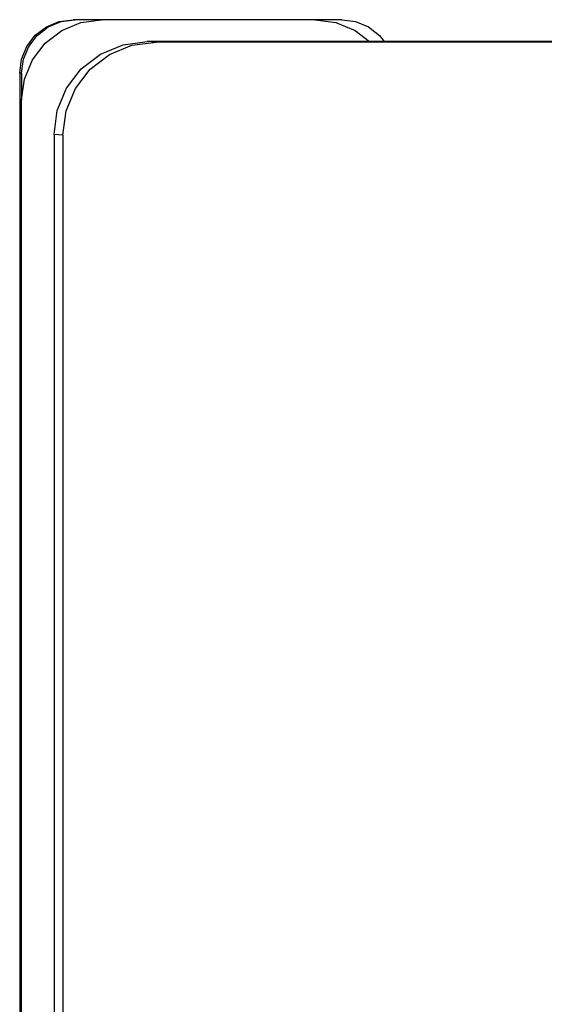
# Model space of a CAD drawing. Header units: metres. Extents: x -4.2 to 4.2, y -5.7 to 5.7.
# Drawn here: x 2.0549 to 2.1309, y -0.2279 to -0.0853 of the extents above; entities that cross this region are included whole.
import ezdxf

# ---------------------------------------------------------------- set-up
doc = ezdxf.new("R2010")
doc.units = ezdxf.units.M

msp = doc.modelspace()

# ---------------------------------------------------------------- linework, layer by layer
for p, q in [((2.06064, -0.08561), (2.06264, -0.08534)), ((2.06092, -0.08562), (2.06291, -0.08536)), ((2.06291, -0.08536), (2.06264, -0.08534)), ((2.06649, -0.08534), (2.06291, -0.08536)), ((2.06378, -0.08575), (2.06677, -0.08536)), ((2.06677, -0.08536), (2.06649, -0.08534)), ((2.09734, -0.08534), (2.06677, -0.08536)), ((2.09762, -0.08536), (2.09734, -0.08534)), ((2.10119, -0.08534), (2.09762, -0.08536)), ((2.09762, -0.08536), (2.10062, -0.08575)), ((2.10148, -0.08536), (2.10119, -0.08534)), ((2.10148, -0.08536), (2.10347, -0.08562)), ((2.05718, -0.0876), (2.05878, -0.08638)), ((2.05746, -0.08761), (2.05906, -0.08639)), ((2.05859, -0.08874), (2.06099, -0.08691)), ((2.05878, -0.08638), (2.06064, -0.08561)), ((2.05906, -0.08639), (2.06092, -0.08562)), ((2.06099, -0.08691), (2.06378, -0.08575)), ((2.10062, -0.08575), (2.10341, -0.08691)), ((2.10341, -0.08691), (2.1055, -0.08851)), ((2.10347, -0.08562), (2.10533, -0.08639)), ((2.10533, -0.08639), (2.10693, -0.08761)), ((2.05596, -0.0892), (2.05718, -0.0876)), ((2.05624, -0.08921), (2.05746, -0.08761)), ((2.10693, -0.08761), (2.10762, -0.08851)), ((2.05519, -0.09106), (2.05596, -0.0892)), ((2.05547, -0.09107), (2.05624, -0.08921)), ((2.05675, -0.09114), (2.05859, -0.08874)), ((2.06662, -0.09032), (2.06986, -0.08897)), ((2.0679, -0.09037), (2.07115, -0.08903)), ((2.06986, -0.08897), (2.07334, -0.08851)), ((2.07115, -0.08903), (2.07463, -0.08857)), ((2.07463, -0.08857), (2.07334, -0.08851)), ((2.1055, -0.08851), (2.07334, -0.08851)), ((3.15612, -0.08857), (2.07463, -0.08857)), ((2.10762, -0.08851), (2.1055, -0.08851)), ((2.15885, -0.08851), (2.10762, -0.08851)), ((2.05493, -0.09306), (2.05519, -0.09106)), ((2.0552, -0.09307), (2.05547, -0.09107)), ((2.0556, -0.09393), (2.05675, -0.09114)), ((2.06383, -0.09245), (2.06662, -0.09032)), ((2.06512, -0.09251), (2.0679, -0.09037)), ((2.06169, -0.09524), (2.06383, -0.09245)), ((2.06298, -0.0953), (2.06512, -0.09251)), ((2.0552, -0.09307), (2.05493, -0.09306)), ((2.05493, -0.09306), (2.05493, -0.09691)), ((2.0552, -0.09307), (2.0552, -0.09692)), ((2.0552, -0.09692), (2.0556, -0.09393)), ((2.06035, -0.09848), (2.06169, -0.09524)), ((2.06163, -0.09854), (2.06298, -0.0953)), ((2.05493, -0.09691), (2.05493, -0.65214)), ((2.0552, -0.09692), (2.05493, -0.09691)), ((2.0552, -0.65223), (2.0552, -0.09692)), ((2.05989, -0.10196), (2.06035, -0.09848)), ((2.06117, -0.10203), (2.06163, -0.09854)), ((2.06117, -0.10203), (2.05989, -0.10196)), ((2.05989, -0.10196), (2.05989, -0.6582)), ((2.06117, -0.10203), (2.06117, -0.65861))]:
    msp.add_line(p, q)

doc.saveas('drawing.dxf')
